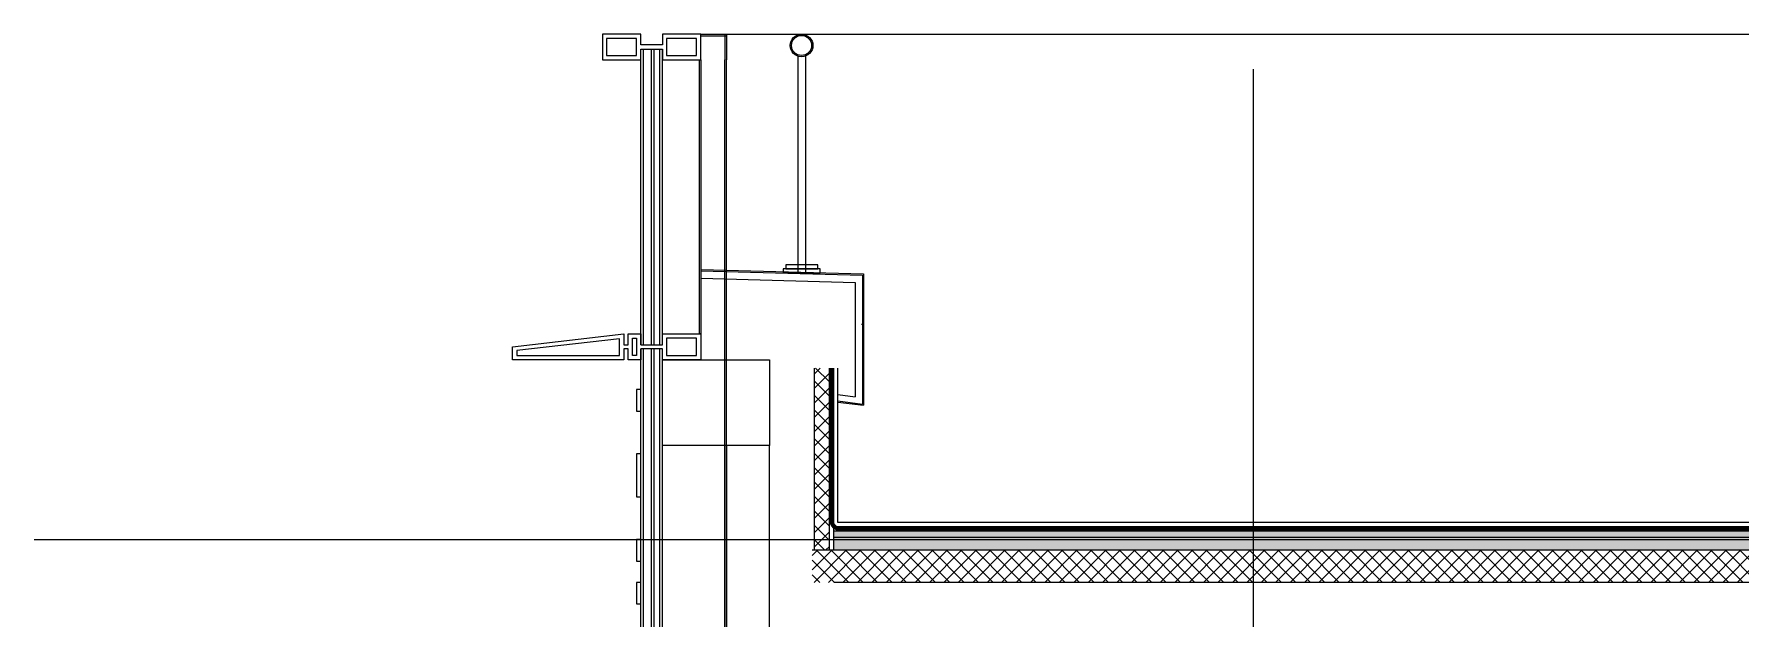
# Model space of a CAD drawing. Extents: x 1147314 to 1218578, y -272074 to -241968.
# Drawn here: x 1163957 to 1167941, y -262801 to -261436 of the extents above; entities that cross this region are included whole.
import ezdxf

# ---------------------------------------------------------------- set-up
doc = ezdxf.new("R2010")
doc.units = 0
doc.header["$LTSCALE"] = 1000
doc.header["$MEASUREMENT"] = 0
doc.linetypes.add('230303生产综合楼-平面图_t8$0$DOTE', pattern=[2.42, 2, -0.2, 0.02, -0.2])
doc.linetypes.add('DASH', pattern=[0.35, 0.25, -0.1])
for name, color, linetype in [('A-DOOR-FIRE', 4, 'Continuous'), ('A-SECT-SURF', 6, 'Continuous'), ('A-看线', 115, 'Continuous'), ('DOTE', 1, 'Continuous'), ('LY_MC_section A', 140, 'Continuous'), ('PUB_HATCH', 8, 'Continuous'), ('SURFACE', 6, 'Continuous'), ('吊顶', 183, 'Continuous'), ('墙身保温', 21, 'Continuous'), ('墙身抹灰', 6, 'Continuous')]:
    doc.layers.add(name, color=color, linetype=linetype)
for name, color, linetype, lineweight in [('A-WALL-INSL', 241, 'Continuous', 0), ('WALL-CURT-GLAZ', 120, 'Continuous', 0), ('WALL-CURT-METL', 211, 'Continuous', 0), ('墙身分层线', 253, 'Continuous', 18)]:
    doc.layers.add(name, color=color, linetype=linetype, lineweight=lineweight)

# ---------------------------------------------------------------- blocks, each defined once
blk = doc.blocks.new('A$Cb5ae1680')
at = {"layer": 'A-看线'}
for points in [[(44, 0), (44, 690)], [(50, 0), (50, 690)], [(196, 25), (196, 665)], [(200, 25), (200, 665)]]:
    blk.add_lwpolyline(points, dxfattribs=at)
at = {"layer": 'LY_MC_section A'}
for points in [[(0, 0), (0, 690)], [(6, 0), (6, 690)], [(25, 0), (25, 690)], [(31, 0), (31, 690)]]:
    blk.add_lwpolyline(points, dxfattribs=at)
blk = doc.blocks.new('A$C42b86bd6')
at = {"layer": 'A-看线'}
for points in [[(286, 0), (286, -60)], [(290, 0), (290, -60)]]:
    blk.add_lwpolyline(points, dxfattribs=at)
at = {"layer": 'WALL-CURT-METL'}
for points in [[(230, -60), (230, 0), (140, 0), (140, -25), (90, -25), (90, 0), (0, 0), (0, -60), (90, -60), (90, -35), (140, -35), (140, -60)], [(80, -25), (80, -10), (10, -10), (10, -50), (80, -50)], [(220, -50), (220, -10), (150, -10), (150, -35), (150, -50)]]:
    blk.add_lwpolyline(points, close=True, dxfattribs=at)
blk = doc.blocks.new('A$C071d96ed')
at = {"layer": 'A-看线'}
for points in [[(44, -690), (44, 0)], [(50, -690), (50, 0)], [(196, -665), (196, -25)], [(200, -665), (200, -25)]]:
    blk.add_lwpolyline(points, dxfattribs=at)
at = {"layer": 'WALL-CURT-GLAZ'}
for p, q in [((0, -690), (0, 0)), ((6, -690), (6, 0)), ((25, -690), (25, 0)), ((31, -690), (31, 0))]:
    blk.add_line(p, q, dxfattribs=at)
blk = doc.blocks.new('A$C38d1714a')
at = {"layer": 'A-WALL-INSL'}
blk.add_lwpolyline([(0, 0), (250, 0), (250, -200), (0, -200)], close=True, dxfattribs=at)
blk = doc.blocks.new('A$C37e4a2ef')
at = {"layer": 'A-看线'}
for points in [[(196, -60), (196, 0)], [(200, -60), (200, 0)]]:
    blk.add_lwpolyline(points, dxfattribs=at)
at = {"layer": 'WALL-CURT-METL'}
for points in [[(140, -60), (50, -60), (50, -35), (0, -35), (0, -60), (-30, -60), (-30, -35), (-40, -35), (-40, -60), (-300, -60), (-300, -30), (-40, 0), (-40, -25), (-30, -25), (-30, 0), (0, 0), (0, -25), (50, -25), (50, 0), (140, 0)], [(-50, -50), (-50, -11.2), (-290, -38.9), (-290, -50)], [(-20, -10), (-10, -10), (-10, -50), (-20, -50)], [(130, -25), (130, -10), (60, -10), (60, -50), (130, -50)]]:
    blk.add_lwpolyline(points, close=True, dxfattribs=at)
blk = doc.blocks.new('A$C7aab0e27')
at = {"layer": 'A-DOOR-FIRE'}
blk.add_blockref('A$C37e4a2ef', (0, 0), dxfattribs=at)
blk = doc.blocks.new('A$C10824c8d')
at = {"layer": 'WALL-CURT-GLAZ'}
for p, q in [((160, 438.4), (200, 433)), ((160, 423.7), (217, 416)), ((160, 420.5), (220, 413))]:
    blk.add_line(p, q, dxfattribs=at)
for points in [[(-160, 730), (220, 720), (220, 413)], [(-160, 727), (217, 717), (217, 416)], [(-160, 710), (200, 700), (200, 433)]]:
    blk.add_lwpolyline(points, dxfattribs=at)

msp = doc.modelspace()

# ---------------------------------------------------------------- hatches: boundary and pattern name
at = {"layer": 'PUB_HATCH'}
h = msp.add_hatch(dxfattribs=at)
h.set_pattern_fill('加气混凝土', color=256, scale=10, style=0)
h.set_pattern_definition([(0, (13091.75, -42201.91), (60, 120), [0, -120]), (0, (13021.55, -42218.11), (60, 120), [0, -120]), (0, (13060.55, -42219.31), (60, 120), [0, -120]), (0, (13103.15, -42183.91), (60, 120), [0, -120]), (0, (13053.35, -42225.31), (60, 120), [0, -120]), (0, (13115.15, -42108.31), (60, 120), [0, -120]), (0, (13078.55, -42117.91), (60, 120), [0, -120]), (0, (13097.75, -42132.91), (60, 120), [0, -120]), (0, (12999.95, -42135.31), (60, 120), [0, -120]), (0, (13058.75, -42140.71), (60, 120), [0, -120]), (0, (13035.95, -42171.31), (60, 120), [0, -120]), (0, (13037.15, -42216.31), (60, 120), [0, -120]), (0, (13082.15, -42221.11), (60, 120), [0, -120]), (0, (13115.15, -42168.31), (60, 120), [0, -120]), (0, (13002.95, -42186.91), (60, 120), [0, -120]), (0, (13013.15, -42166.51), (60, 120), [0, -120]), (0, (13059.95, -42174.91), (60, 120), [0, -120]), (0, (13043.15, -42192.31), (60, 120), [0, -120]), (0, (13033.55, -42152.71), (60, 120), [0, -120]), (0, (13048.55, -42107.71), (60, 120), [0, -120]), (0, (13007.75, -42212.11), (60, 120), [0, -120]), (0, (13073.75, -42132.31), (60, 120), [0, -120]), (0, (13017.95, -42130.51), (60, 120), [0, -120]), (0, (13008.35, -42114.91), (60, 120), [0, -120]), (130.601294, (13107.7774, -42145.879), (-299.999996686, 360.000001574), [5.268311, -2207.4222]), (18.4349488, (13099.206, -42143.594), (299.9999989, 119.9999991), [5.421048, -753.52558]), (90, (13099.206, -42148.736), (60, 120), [5.142857, -234.85713]), (161.565051, (13104.349, -42150.45), (-300.0000015, 119.99999105), [5.421048, -753.52558]), (53.1301023, (13104.35, -42150.45), (60.0000001, 119.99999994), [5.714286, -594.2857]), (135, (13108.92, -42211.594), (-60.0000073, 119.9999919), [4.848732, -334.56252]), (45, (13102.063, -42211.594), (59.9999996, 119.9999995), [4.848732, -334.56252]), (135, (13105.49, -42215.022), (-60.0000073, 119.9999919), [4.848732, -334.56252]), (45, (13105.49, -42215.022), (59.9999996, 119.9999995), [4.848732, -334.56252]), (116.565051, (13051.21, -42131.02), (-1e-05, 239.999993), [6.388765, -127.7753]), (180, (13048.35, -42125.31), (-60, 120), [6.857143, -113.14285]), (63.434949, (13038.63, -42131.02), (5e-07, 239.999999), [6.388765, -127.7753]), (116.565051, (13041.49, -42136.74), (-1e-05, 239.999993), [6.388765, -127.7753]), (0, (13041.49, -42136.74), (60, 120), [6.857143, -113.14285]), (63.434949, (13048.35, -42136.74), (5e-07, 239.999999), [6.388765, -127.7753]), (107.102728, (13096.349, -42171.5936), (-179.999993118, 600.000000968), [7.772269, -3256.5805]), (143.972626, (13094.063, -42164.165), (-1139.99998555, 839.99999905), [7.772269, -1624.404]), (180, (13087.78, -42159.59), (-60, 120), [7.428571, -112.57142]), (36.0273733, (13074.063, -42164.165), (1139.999991575, 839.999990944), [7.772269, -1624.404]), (71.5650511, (13071.777, -42171.022), (180.00000092, 599.99999897), [7.228063, -751.71856]), (107.102728, (13074.063, -42178.4507), (-179.999993118, 600.000000968), [7.772269, -3256.5805]), (143.972626, (13080.349, -42183.022), (-1139.99998555, 839.99999905), [7.772269, -1624.404]), (0, (13080.35, -42183.02), (60, 120), [7.428571, -112.57142]), (36.0273733, (13087.777, -42183.022), (1139.999991575, 839.999990944), [7.772269, -1624.404]), (71.5650511, (13094.063, -42178.45), (180.00000092, 599.99999897), [7.228063, -751.71856]), (150.255118, (13097.492, -42115.594), (-180.00000043, 119.99999851), [4.607004, -962.86392]), (90, (13093.49, -42117.88), (60, 120), [4.571429, -235.42855]), (29.7448813, (13093.492, -42117.88), (180.0000001, 119.99999944), [4.607004, -962.86392]), (116.565051, (13069.49, -42200.74), (-1e-05, 239.999993), [6.388765, -127.7753]), (168.690067, (13066.635, -42195.022), (-540.0000004, 119.99999699), [5.827451, -1217.9371]), (41.1859251, (13056.349, -42197.879), (1499.999990912, 1319.999988458), [6.074369, -2545.1604]), (90, (13056.35, -42203.594), (60, 120), [5.714286, -234.2857]), (138.814074, (13060.92, -42207.5936), (-1499.999973338, 1320.000008407), [6.074369, -2545.1604]), (16.6992442, (13060.92, -42207.5936), (1979.999985103, 599.999993716), [5.96589, -2499.7075]), (60.9453959, (13066.6345, -42205.879), (59.99999984, 119.999998939), [5.883217, -2465.0679]), (109.983106, (13019.206, -42150.4507), (-300.00000113, 839.999997777), [6.6884, -2802.4395]), (155.556045, (13016.92, -42144.165), (-780.000002973, 359.99999252), [6.904597, -2893.0263]), (24.4439547, (13004.349, -42144.165), (780.00000039, 359.999998268), [6.904597, -2893.0263]), (70.0168934, (13002.063, -42150.4507), (300.000000904, 839.999997916), [6.6884, -2802.4395]), (109.983106, (13004.349, -42156.7364), (-300.00000113, 839.999997777), [6.6884, -2802.4395]), (160.016893, (13010.635, -42159.022), (-300.00000018, 119.99999453), [6.6884, -1397.8755]), (19.9831065, (13010.635, -42159.022), (299.99999835, 119.99999981), [6.6884, -1397.8755]), (70.0168934, (13016.92, -42156.7364), (300.000000904, 839.999997916), [6.6884, -2802.4395]), (122.005383, (13063.777, -42161.308), (-60.00000805, 119.99999387), [5.390846, -1126.6868]), (18.4349488, (13055.777, -42158.45), (299.9999989, 119.9999991), [5.421048, -753.52558]), (90, (13055.78, -42163.594), (60, 120), [5.142857, -234.85713]), (161.565051, (13060.92, -42165.308), (-300.0000015, 119.99999105), [5.421048, -753.52558]), (54.4623222, (13060.92, -42165.308), (419.99999939, 599.9999991), [4.915614, -2059.6423]), (116.565051, (13028.92, -42190.45), (-1e-05, 239.999993), [6.388765, -127.7753]), (180, (13026.06, -42184.74), (-60, 120), [6.285714, -113.71428]), (59.0362434, (13016.349, -42190.451), (60.000000195, 119.99999942), [6.663946, -1392.7644]), (120.963756, (13019.777, -42196.165), (-60.0000082, 119.99999449), [6.663946, -1392.7644]), (0, (13019.78, -42196.16), (60, 120), [6.285714, -113.71428]), (63.434949, (13026.06, -42196.16), (5e-07, 239.999999), [6.388765, -127.7753])])
h.paths.add_polyline_path([(1165823.4, -262611), (1165823.4, -262641), (1169900.3, -262641), (1169900.3, -262611)])
at = {"layer": '墙身保温'}
h = msp.add_hatch(dxfattribs=at)
h.set_pattern_fill('ANSI37', color=256, scale=15, style=0)
h.set_pattern_definition([(45, (9370.96, -42165.308), (-16.83798023, 16.83798023), []), (135, (9370.96, -42165.308), (-16.83798023, -16.83798023), [])])
h.paths.add_polyline_path([(1165778.4, -262215.5), (1165813.4, -262215.5), (1165813.4, -262641), (1165778.4, -262641)])
h = msp.add_hatch(dxfattribs=at)
h.set_pattern_fill('ANSI37', color=256, scale=15, style=0)
h.set_pattern_definition([(45, (13056.349, -42165.308), (-16.83798023, 16.83798023), []), (135, (13056.349, -42165.308), (-16.83798023, -16.83798023), [])])
h.paths.add_polyline_path([(1169950.3, -262716), (1169950.3, -262641), (1165773.4, -262641), (1165773.4, -262716)])
at = {"layer": '墙身分层线'}
h = msp.add_hatch(dxfattribs=at)
h.set_pattern_fill('混凝土', color=256, scale=20)
h.set_pattern_definition([(50, (9420.96, -42165.31), (143.452037, -12.550427), [15, -165]), (355, (9420.96, -42165.31), (-27.750267, 150.438427), [12, -132]), (100.4514, (9432.92, -42166.35), (115.701876, 137.887908), [12.748038, -140.228422]), (46.1842, (9420.96, -42125.3), (213.44821, -33.103803), [22.5, -247.5]), (96.6356, (9438.75, -42128.07), (186.93254, 194.823574), [19.122058, -210.3426]), (351.1842, (9420.96, -42125.3), (186.93239, 194.82372), [18, -198]), (21, (9440.96, -42135.31), (119.38141, -80.523778), [15, -165]), (326, (9440.96, -42135.31), (48.663066, 145.030009), [12, -132]), (71.4514, (9450.91, -42142.02), (168.044526, 64.5061), [12.748038, -140.228422]), (37.5, (9420.963, -42165.31), (2.431971, 66.5787708), [0, -130.4, 0, -134, 0, -132.5]), (7.5, (9420.96, -42165.31), (52.6139075, 78.8823424), [0, -76.4, 0, -127.4, 0, -50.5]), (327.5, (9376.36, -42165.31), (106.7644872, -4.5109743), [0, -50, 0, -156, 0, -207]), (317.5, (9356.36, -42165.31), (116.637234, 20.0209965), [0, -65, 0, -103.6, 0, -147])])
h.paths.add_polyline_path([(1165673.4, -262116), (1165903.4, -262116), (1165903.4, -262086), (1165673.4, -262086)])
h = msp.add_hatch(dxfattribs=at)
h.set_pattern_fill('混凝土', color=256, scale=20)
h.set_pattern_definition([(50, (9420.96, -42165.33), (143.452037, -12.550427), [15, -165]), (355, (9420.96, -42165.33), (-27.750267, 150.438427), [12, -132]), (100.4514, (9432.92, -42166.38), (115.701876, 137.887908), [12.748038, -140.228422]), (46.1842, (9420.96, -42125.33), (213.44821, -33.103803), [22.5, -247.5]), (96.6356, (9438.75, -42128.1), (186.93254, 194.823574), [19.122058, -210.3426]), (351.1842, (9420.96, -42125.33), (186.93239, 194.82372), [18, -198]), (21, (9440.96, -42135.33), (119.38141, -80.523778), [15, -165]), (326, (9440.96, -42135.33), (48.663066, 145.030009), [12, -132]), (71.4514, (9450.91, -42142.04), (168.044526, 64.5061), [12.748038, -140.228422]), (37.5, (9420.963, -42165.334), (2.431971, 66.5787708), [0, -130.4, 0, -134, 0, -132.5]), (7.5, (9420.96, -42165.334), (52.6139075, 78.8823424), [0, -76.4, 0, -127.4, 0, -50.5]), (327.5, (9376.363, -42165.334), (106.7644872, -4.5109743), [0, -50, 0, -156, 0, -207]), (317.5, (9356.36, -42165.33), (116.637234, 20.0209965), [0, -65, 0, -103.6, 0, -147])])
h.paths.add_polyline_path([(1165673.4, -262116.1), (1165903.4, -262116.1), (1165903.4, -262086.1), (1165673.4, -262086.1)])
h = msp.add_hatch(dxfattribs=at)
h.set_pattern_fill('混凝土', color=256, scale=10)
h.set_pattern_definition([(50, (13056.35, -42165.31), (71.7260183, -6.2752135), [7.5, -82.5]), (355, (13056.35, -42165.31), (-13.8751334, 75.2192134), [6, -66]), (100.4514, (13062.326, -42165.83), (57.850938, 68.9439542), [6.374019, -70.114211]), (46.1842, (13056.35, -42145.31), (106.724105, -16.5519014), [11.25, -123.75]), (96.6356, (13065.24, -42146.69), (93.466271, 97.411787), [9.561029, -105.1713]), (351.1842, (13056.35, -42145.31), (93.466195, 97.41186), [9, -99]), (21, (13066.35, -42150.31), (59.6907052, -40.261889), [7.5, -82.5]), (326, (13066.35, -42150.31), (24.331533, 72.5150045), [6, -66]), (71.4514, (13071.32, -42153.66), (84.022263, 32.2530497), [6.374019, -70.114211]), (37.5, (13056.35, -42165.308), (1.21598553, 33.2893854), [0, -65.2, 0, -67, 0, -66.25]), (7.5, (13056.35, -42165.308), (26.3069537, 39.4411712), [0, -38.2, 0, -63.7, 0, -25.25]), (327.5, (13034.05, -42165.308), (53.3822436, -2.2554872), [0, -25, 0, -78, 0, -103.5]), (317.5, (13024.05, -42165.31), (58.318617, 10.0104982), [0, -32.5, 0, -51.8, 0, -73.5])])
h.paths.add_polyline_path([(1169900.3, -262611), (1169900.3, -262596), (1165823.4, -262596), (1165823.4, -262611)])
h.paths.add_polyline_path([(1170250.3, -262611), (1170250.3, -262591), (1170250.3, -262591), (1170250.3, -262611)])

# ---------------------------------------------------------------- linework, layer by layer
at = {"layer": 'A-SECT-SURF'}
msp.add_line((1165823.4, -262616), (1169498.8, -262616), dxfattribs=at)
at = {"layer": 'A-WALL-INSL'}
msp.add_lwpolyline([(1165573.4, -263316), (1165573.4, -264186), (1165673.4, -264186), (1165673.4, -263316), (1165673.4, -262396), (1165573.4, -262396)], close=True, dxfattribs=at)
at = {"layer": 'A-看线'}
for points in [[(1165513.4, -261436), (1165573.4, -261436)], [(1165513.4, -261440), (1165573.4, -261440)], [(1165573.4, -261436), (1169860.3, -261436)]]:
    msp.add_lwpolyline(points, dxfattribs=at)
at = {"layer": 'DOTE', "linetype": '230303生产综合楼-平面图_t8$0$DOTE'}
for points in [[(1166803.2, -270777.9), (1166803.2, -261436)], [(1163956.8, -262616), (1171925.9, -262616)]]:
    msp.add_lwpolyline(points, dxfattribs=at)
at = {"layer": 'LY_MC_section A', "color": 41}
for points in [[(1165373.4, -262266), (1165363.4, -262266), (1165363.4, -262316), (1165373.4, -262316)], [(1165373.4, -262416), (1165363.4, -262416), (1165363.4, -262516), (1165373.4, -262516)], [(1165373.4, -262616), (1165363.4, -262616), (1165363.4, -262666), (1165373.4, -262666)], [(1165373.4, -262716), (1165363.4, -262716), (1165363.4, -262766), (1165373.4, -262766)]]:
    msp.add_lwpolyline(points, close=True, dxfattribs=at)
at = {"layer": 'WALL-CURT-GLAZ'}
msp.add_lwpolyline([(1165510.4, -261496), (1165513.4, -261496), (1165513.4, -262136), (1165510.4, -262136)], close=True, dxfattribs=at)
at = {"layer": '吊顶'}
for points in [[(1165739.4, -261487.5), (1165739.5, -261993.4)], [(1165757.4, -261487.5), (1165757.5, -261993.4)]]:
    msp.add_lwpolyline(points, dxfattribs=at)
for points in [[(1165711.6, -261984.2), (1165786.4, -261984.2), (1165786.4, -261974.9), (1165711.6, -261974.9)], [(1165705.1, -261993.4), (1165791.9, -261993.4), (1165791.9, -261984.2), (1165705.1, -261984.2)]]:
    msp.add_lwpolyline(points, close=True, dxfattribs=at)
for radius in [26.5, 23.5]:
    msp.add_circle((1165748.4, -261462.5), radius, dxfattribs=at)
at = {"layer": '墙身分层线'}
for p, q in [((1165778.4, -262641), (1165778.4, -262215.5)), ((1165813.4, -262641), (1165813.4, -262215.5)), ((1165823.4, -262641), (1165823.4, -262215.5)), ((1169900.3, -262586), (1165823.4, -262586)), ((1169900.3, -262596), (1165823.4, -262596)), ((1169900.3, -262611), (1165823.4, -262611)), ((1169950.3, -262641), (1165773.4, -262641)), ((1169950.3, -262716), (1165823.4, -262716))]:
    msp.add_line(p, q, dxfattribs=at)
at = {"layer": '墙身分层线', "color": 6, "linetype": 'DASH', "ltscale": 0.1, "const_width": 10}
msp.add_lwpolyline([(1165818.4, -262215.5), (1165818.4, -262571, 0.414214), (1165838.4, -262591), (1169885.3, -262591, 0.414213), (1169905.3, -262571), (1169905.3, -262251)], format="xyb", dxfattribs=at)
at = {"layer": '墙身抹灰'}
for p, q in [((1165833.4, -262576), (1165833.4, -262215.5)), ((1169890.3, -262576), (1165833.4, -262576))]:
    msp.add_line(p, q, dxfattribs=at)

# ---------------------------------------------------------------- block references
at = {"layer": 'LY_MC_section A'}
for name, p in [('A$C42b86bd6', (1165283.4, -261436)), ('A$C7aab0e27', (1165373.4, -262136))]:
    msp.add_blockref(name, p, dxfattribs=at)
at = {"layer": 'SURFACE'}
for name, p in [('A$Cb5ae1680', (1165373.4, -262161)), ('A$C071d96ed', (1165373.4, -262171)), ('A$C38d1714a', (1165423.4, -262196))]:
    msp.add_blockref(name, p, dxfattribs=at)
at = {"layer": 'WALL-CURT-GLAZ'}
msp.add_blockref('A$C10824c8d', (1165673.4, -262715.5), dxfattribs=at)

doc.saveas('drawing.dxf')
